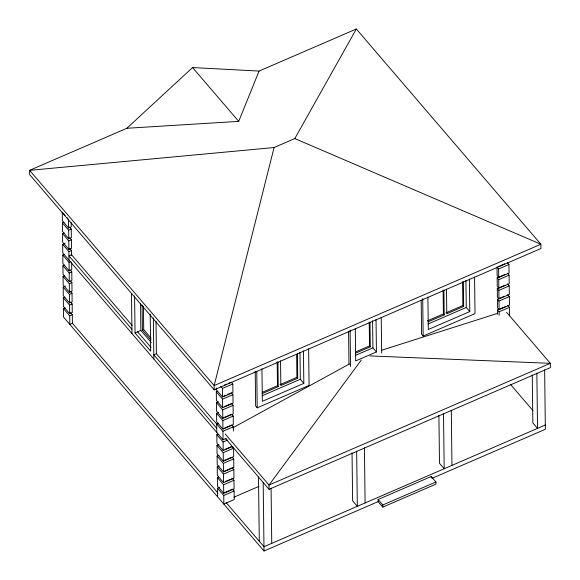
<?xml version="1.0" encoding="UTF-8"?>
<svg xmlns="http://www.w3.org/2000/svg" width="580" height="580" viewBox="0 0 580 580"><rect width="100%" height="100%" fill="white"/><g stroke="black" fill="none" stroke-linecap="round" stroke-linejoin="round"><path stroke-width="0.87" d="M356.323 29L294.821 138.569L274.079 147.545L214.143 385.584L214.201 389.861L540.908 248.523L540.857 244.238L356.323 29L259.086 71.064L192.575 67.556L126.846 128.274L29.609 170.339L29.66 174.624L214.201 389.861M126.846 128.274L238.706 121.365L259.086 71.064M361.289 360.049L269.004 485.047L269.055 489.324L550.391 367.618L550.34 363.334L506.543 312.257M232.768 427.822L349.435 363.943M69.491 227.012L71.253 229.064L71.355 237.626L68.759 238.75L62.509 231.449L62.401 222.887L63.996 222.198M62.27 212.179L62.372 220.748L68.629 228.042L71.224 226.918L71.173 222.64M68.759 238.75L68.657 230.18L71.253 229.064M69.622 237.713L71.383 239.765L71.485 248.327L68.889 249.451L62.64 242.157L62.531 233.588L64.126 232.899M68.889 249.451L68.788 240.888L71.383 239.765M216.804 432.455L62.77 252.858L62.662 244.296L65.054 243.259M69.02 260.159L68.918 251.589L71.514 250.473L69.752 248.421M71.666 262.892L71.746 269.743L69.15 270.86L62.901 263.567L62.792 255.004L64.387 254.308M69.15 270.86L69.049 262.298L70.992 261.457M70.013 269.83L71.775 271.882L71.876 280.445L69.288 281.568L63.031 274.275L62.923 265.705L64.518 265.017M69.288 281.568L69.18 273.006L71.775 271.882M70.731 281.22L71.906 282.59L72.007 291.153L69.419 292.276L63.162 284.976L63.053 276.413L64.648 275.725M69.419 292.276L69.31 283.707L71.906 282.59M70.274 291.24L72.036 293.291L72.138 301.854L69.549 302.977L63.292 295.684L63.184 287.122L65.576 286.085M69.549 302.977L69.441 294.415L72.036 293.291M70.405 301.948L72.166 304L72.268 312.562L69.68 313.686L63.423 306.385L63.314 297.823L64.909 297.134M69.68 313.686L69.571 305.123L72.166 304M378.116 501.642L382.807 507.116L435.964 484.119L435.935 481.98L431.245 476.506L378.087 499.503L378.116 501.642L264.023 551L63.553 317.093L63.445 308.531L65.047 307.842M72.297 314.701L72.398 323.27L69.81 324.387L69.701 315.825L72.297 314.701L70.535 312.649M150.234 314.222L150.684 351.183L135.046 332.942L140.875 330.419L140.549 303.376M150.945 340.054L142.419 330.1L143.709 329.541L143.427 306.24M156.006 321.342L156.404 353.713L153.809 354.829L216.753 428.25M224.243 385.163L226.577 384.149M228.129 383.482L230.463 382.466M497.799 266.814L504.803 263.791M232.805 383.96L232.913 392.522L222.539 397.01L222.437 388.44L232.805 383.96L231.246 382.133M508.957 264.494L509.059 273.057L498.691 277.544L498.583 268.975L508.957 264.494L507.253 262.501M227.483 394.523L231.376 392.841L232.935 394.661L233.044 403.223L222.669 407.711L216.412 400.417L216.311 391.855L217.609 391.29M223.597 396.205L225.932 395.19M507.384 273.209L509.088 275.195L509.189 283.758L498.822 288.245L497.256 286.426L497.154 277.856L504.934 274.492M222.669 407.711L222.568 399.149L232.935 394.661M498.822 288.245L498.713 279.683L509.088 275.195M231.507 403.542L233.066 405.369L233.174 413.932L222.8 418.419L216.543 411.126L216.442 402.556L218.385 401.715M224.504 406.573L230.724 403.883M507.514 283.91L509.218 285.904L509.327 294.466L498.952 298.954L497.386 297.127L497.285 288.564L505.064 285.2M262.218 392.341L277.465 385.743L277.175 361.935M280.06 384.62L296.909 377.326L296.634 354.409M355.598 351.944L369.518 345.919L369.221 322.118M427.366 320.892L443.417 313.954L443.12 290.145M446.005 312.83L462.862 305.537L462.572 281.735M222.8 418.419L222.698 409.857L233.066 405.369M498.952 298.954L498.851 290.392L509.218 285.904M223.858 417.614L231.637 414.25L233.204 416.07L233.305 424.64L222.93 429.127L216.681 421.827L216.572 413.264L218.515 412.423M262.196 393.595L278.248 386.657L277.943 361.971M297.395 353.553L297.692 378.24L280.843 385.533L280.539 360.847M355.555 353.205L370.294 346.833L369.996 322.146M428.141 321.806L444.193 314.86L443.896 290.174M463.34 281.764L463.645 306.45L446.788 313.744L446.484 289.058M262.145 395.77L300.31 379.262L299.983 352.212M355.489 355.388L372.918 347.855L372.585 320.805M428.091 323.981L466.262 307.465L465.928 280.423M507.645 294.618L509.349 296.605L509.458 305.174L499.083 309.662L497.517 307.835L497.415 299.273L504.411 296.242M303.434 350.907L303.833 383.365L262.341 401.309L261.95 368.858M376.036 319.5L376.435 351.958L355.692 360.927L355.293 328.476M469.387 279.118L469.778 311.576L428.294 329.52L427.895 297.069M222.93 429.127L222.829 420.558L233.204 416.07M499.083 309.662L498.981 301.092L509.349 296.605M226.258 438.451L223.061 439.828L216.811 432.535L216.702 423.965L218.645 423.125M255.222 371.222L255.649 406.014L257.208 407.834L309.067 385.403L308.625 348.826M421.182 300.324L421.595 334.225L423.161 336.045L475.02 313.613L474.571 277.037M224.764 427.982L231.768 424.951L233.334 426.778L233.385 431.063M497.596 314.258L497.546 309.974L505.325 306.61M223.061 439.828L222.959 431.266L233.334 426.778M499.148 315.223L499.112 311.801L509.479 307.313L507.775 305.326M232.768 446.39L223.191 450.537L216.942 443.236L216.833 434.674L218.131 434.115M223.191 450.537L223.09 441.967L227.875 439.901M225.025 449.391L232.029 446.368L233.595 448.188L233.696 456.75L223.322 461.238L217.072 453.944L216.963 445.382L218.906 444.541M223.322 461.238L223.22 452.675L233.595 448.188M232.16 457.069L233.725 458.896L233.827 467.458L223.46 471.946L217.203 464.652L217.094 456.083L219.037 455.242M224.38 460.433L231.384 457.41M223.46 471.946L223.351 463.384L233.725 458.896M224.511 471.141L232.29 467.777L233.856 469.597L233.957 478.166L223.59 482.654L217.333 475.353L217.225 466.791L219.175 465.95M223.59 482.654L223.481 474.085L233.856 469.597M232.42 478.478L233.987 480.305L234.088 488.867L223.72 493.355L217.464 486.062L217.355 477.492L218.653 476.934M225.417 481.509L231.645 478.819M223.72 493.355L223.612 484.793L233.987 480.305M217.594 496.763L217.486 488.2L219.436 487.36M224.772 492.55L232.551 489.186L234.117 491.013L234.219 499.576L223.851 504.063L223.742 495.494L217.486 488.2M223.742 495.494L234.117 491.013M234.015 497.161L258.934 486.381M545.309 425.01L263.973 546.715L226.273 502.744M432.1 478.29L545.36 429.294L544.635 369.822M382.807 507.116L382.778 504.977L435.935 481.98M381.691 350.226L497.647 313.352M274.079 147.545L29.609 170.339L214.143 385.584L540.857 244.238L294.821 138.569M369.924 355.91L550.34 363.334L269.004 485.047L225.207 433.963M498.583 268.975L497.024 267.155L497.125 275.717L498.691 277.544M497.154 277.856L498.713 279.683M497.285 288.564L498.851 290.392M497.415 299.273L498.981 301.092M497.546 309.974L499.112 311.801M466.262 307.465L469.778 311.576M462.862 305.537L463.645 306.45M510.56 384.475L532.955 410.596M443.417 313.954L444.193 314.86M192.575 67.556L238.706 121.365M372.918 347.855L376.435 351.958M369.518 345.919L370.294 346.833M300.31 379.262L303.833 383.365M296.909 377.326L297.692 378.24M378.087 499.503L382.778 504.977M277.465 385.743L278.248 386.657M220.726 386.454L222.437 388.44M222.539 397.01L216.282 389.709L216.268 387.998M62.836 212.845L65.112 215.499M66.823 217.486L68.527 219.479L68.629 228.042M216.311 391.855L222.568 399.149M62.401 222.887L68.657 230.18M216.442 402.556L222.698 409.857M62.531 233.588L68.788 240.888M216.572 413.264L222.829 420.558M143.709 329.541L151.104 338.162M140.853 330.39L151.3 342.577M62.662 244.296L68.918 251.589M216.702 423.965L222.959 431.266M132.153 325.431L71.565 254.75L68.969 255.874L131.914 329.295M137.634 331.818L150.959 347.362M156.404 353.713L216.993 424.386M225.257 438.248L269.055 489.324M62.792 255.004L69.049 262.298M216.833 434.674L223.09 441.967M62.923 265.705L69.18 273.006M216.963 445.382L223.22 452.675M63.053 276.413L69.31 283.707M217.094 456.083L223.351 463.384M63.184 287.122L69.441 294.415M217.225 466.791L223.481 474.085M63.314 297.823L69.571 305.123M217.355 477.492L223.612 484.793M63.445 308.531L69.701 315.825M72.42 323.285L218.022 493.116M536.855 373.186L537.529 428.373L532.839 422.9L532.251 374.955M509.479 307.313L509.588 315.875M451.291 410.205L451.965 465.392M443.512 413.569L444.186 468.756L439.495 463.282L438.908 415.338M431.245 476.506L431.266 477.935M422.704 298.577L423.161 336.045M381.227 317.419L381.662 353.104M364.428 447.782L365.103 502.969M356.649 451.153L357.324 506.333L352.625 500.866L352.046 452.915M350.102 329.984L350.545 366.56M348.58 331.731L348.986 364.74M271.077 488.164L271.752 543.351M263.189 482.488L264.023 551M258.499 477.014L259.282 541.249M256.766 371.258L257.208 407.834M153.359 317.97L153.859 359.042M142.107 305.007L142.419 330.1M134.589 295.981L135.046 332.942M131.479 293.328L131.965 333.5M71.514 250.473L71.572 255.613"/></g></svg>
